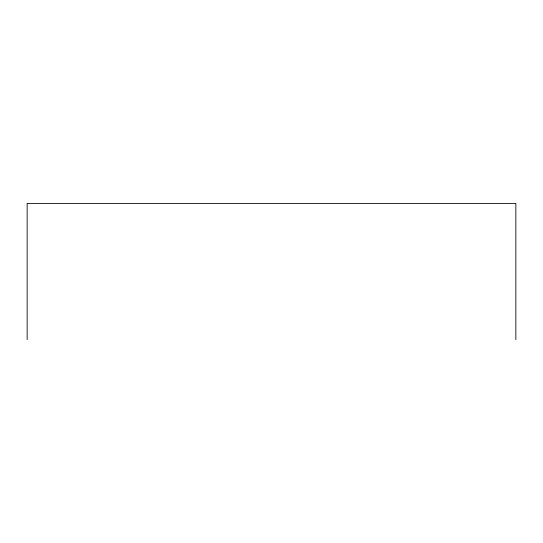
<?xml version="1.0" encoding="UTF-8"?>
<svg xmlns="http://www.w3.org/2000/svg" width="543" height="543" viewBox="0 0 543 543"><rect width="100%" height="100%" fill="white"/><g stroke="black" fill="none" stroke-linecap="round" stroke-linejoin="round"><path stroke-width="0.81" d="M515.85 339.599L515.85 203.401L27.15 203.401L27.15 339.599"/></g></svg>
